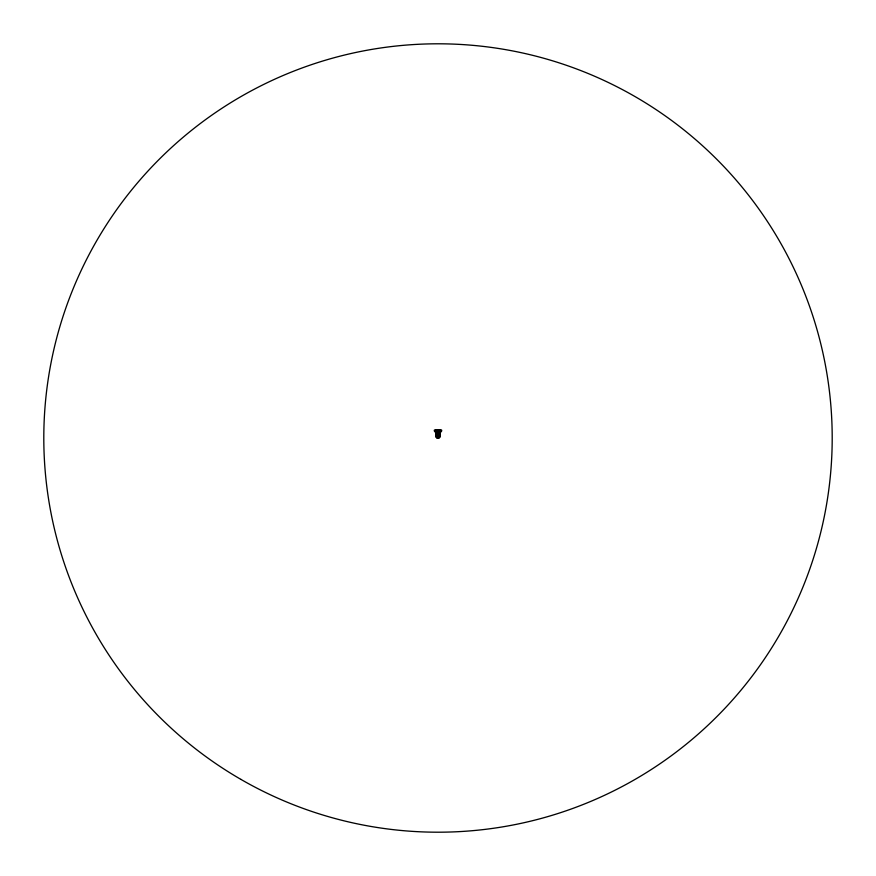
<?xml version="1.0" encoding="UTF-8"?>
<svg xmlns="http://www.w3.org/2000/svg" width="876" height="876" viewBox="0 0 876 876"><rect width="100%" height="100%" fill="white"/><g stroke="black" fill="none" stroke-linecap="round" stroke-linejoin="round"><path stroke-width="1.31" d="M436.752 434.649C435.941 433.226 439.971 433.127 439.303 434.649M440.234 430.861L439.336 430.861L440.956 430.882A1.971 0.723 -37.7 0 0 441.329 430.784M437.529 433.719L437.606 433.171M435.219 430.521C433.795 431.397 437.354 430.094 435.766 430.861M434.781 430.521L435.219 430.806M436.96 431.835L435.766 431.507M437.595 432.864L438.241 432.328L438.471 433.719M435.295 430.105L435.744 430.138M440.135 430.193L440.705 430.105M438.318 432.514L437.682 432.492L437.617 438.263L436.642 437.737A2.759 2.759 0 0 1 435.854 435.821L435.865 429.711L437.628 429.711M438.383 429.711L440.135 429.711L440.135 435.821A2.737 2.737 0 0 1 439.347 437.726L438.383 438.263L438.788 432.635M436.971 437.452L439.029 437.452A1.27 1.27 0 0 0 439.303 436.675L439.303 436.675M441.011 430.828L441.099 430.795A1.971 0.832 35.7 0 1 440.935 430.861L441.219 430.521M440.31 430.105L440.551 432.087M437.212 430.379L437.595 429.744L437.551 438.142M434.671 430.784A1.971 0.723 37.7 0 0 435.022 430.861L435.033 430.784A1.971 0.613 -39.1 0 0 435.186 430.861L435.131 430.861A1.971 0.832 -35.7 0 1 434.825 430.784L434.945 430.817M439.653 430.127L436.347 430.127L436.631 436.839L436.631 432.755M439.303 431.353L436.697 431.353M438.46 433.357L437.606 433.335M434.354 430.072L437.212 430.127M438.383 438.263L438.449 429.787L441.646 430.072M436.347 430.379L439.653 430.379M434.178 430.861L436.708 430.861M439.292 430.861L441.822 430.861M440.234 431.507L439.051 431.901M435.766 431.923L436.949 431.923M439.051 431.923L440.234 431.923M435.12 432.087L435.766 432.087M440.234 432.087L440.88 432.087M437.212 436.631L438.788 436.631M435.635 430.182L435.449 432.087M437.606 438.241L437.212 432.635M439.303 429.875L439.369 436.839L440.113 429.744L440.113 435.821A2.65 2.65 0 0 1 439.281 437.661M438.482 429.82L438.482 438.099M438.175 432.361L438.252 433.719M438.044 429.82L437.956 430.466M438 432.109L438 436.631M437.825 432.963L437.825 433.719M436.697 429.875L436.697 436.675A1.27 1.27 0 0 0 437.025 437.452M437.069 437.573A2.354 2.354 0 0 1 436.27 435.81L435.887 429.744L435.93 435.81A2.727 2.727 0 0 0 436.664 437.715M439.73 435.81A2.354 2.354 0 0 1 438.931 437.573M440.956 430.795A1.971 0.613 39.1 0 1 440.814 430.861M240.9 779.388A394.2 394.2 0 0 0 832.2 438A394.2 394.2 0 0 0 240.9 96.612A394.2 394.2 0 0 0 240.9 779.388M439.369 430.784A1.971 1.336 -2.4 0 0 439.861 430.861A1.971 1.314 7.7 0 1 439.358 430.784M436.139 430.861A1.971 1.336 2.4 0 0 436.631 430.784A1.971 1.314 -7.7 0 1 436.139 430.861"/></g></svg>
